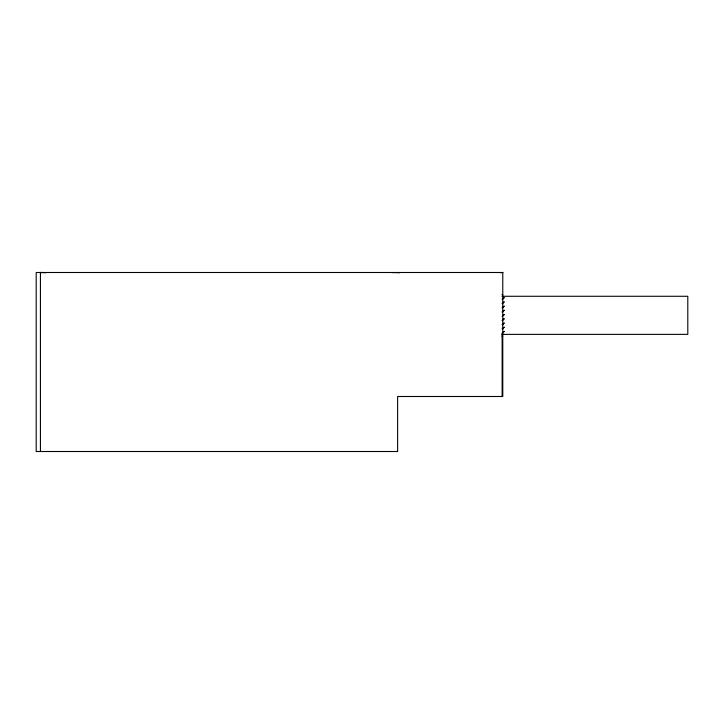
<?xml version="1.0" encoding="UTF-8"?>
<svg xmlns="http://www.w3.org/2000/svg" width="724" height="724" viewBox="0 0 724 724"><rect width="100%" height="100%" fill="white"/><g stroke="black" fill="none" stroke-linecap="round" stroke-linejoin="round"><path stroke-width="1.09" d="M502.121 299.256L504.284 297.555L502.356 299.492M502.121 303.483L504.284 301.781L502.356 303.718M502.121 307.709L504.284 306.017L502.356 307.944M502.121 311.935L504.284 310.243L502.356 312.171M502.121 316.162L504.284 314.469L502.356 316.397M502.121 320.397L504.284 318.696L502.356 320.623M502.121 324.623L504.284 322.922L502.356 324.85M502.121 328.85L504.284 327.148L502.356 329.076M502.121 333.076L504.284 331.375L502.356 333.312M391.974 272.586L399.865 272.613L397.621 272.496M501.922 294.587L502.773 294.587M501.922 296.279L687.8 296.279L687.8 334.37L501.922 334.37M501.922 336.063L502.773 336.063M40.426 272.496L46.083 272.586L40.426 272.496L40.426 451.505M502.447 333.628L502.447 396.499M502.239 333.628L502.239 396.499M502.773 272.496L500.528 272.613L502.773 272.496L502.773 396.499L397.621 396.499L397.621 451.505L36.2 451.505L36.2 272.496L502.773 272.496"/></g></svg>
